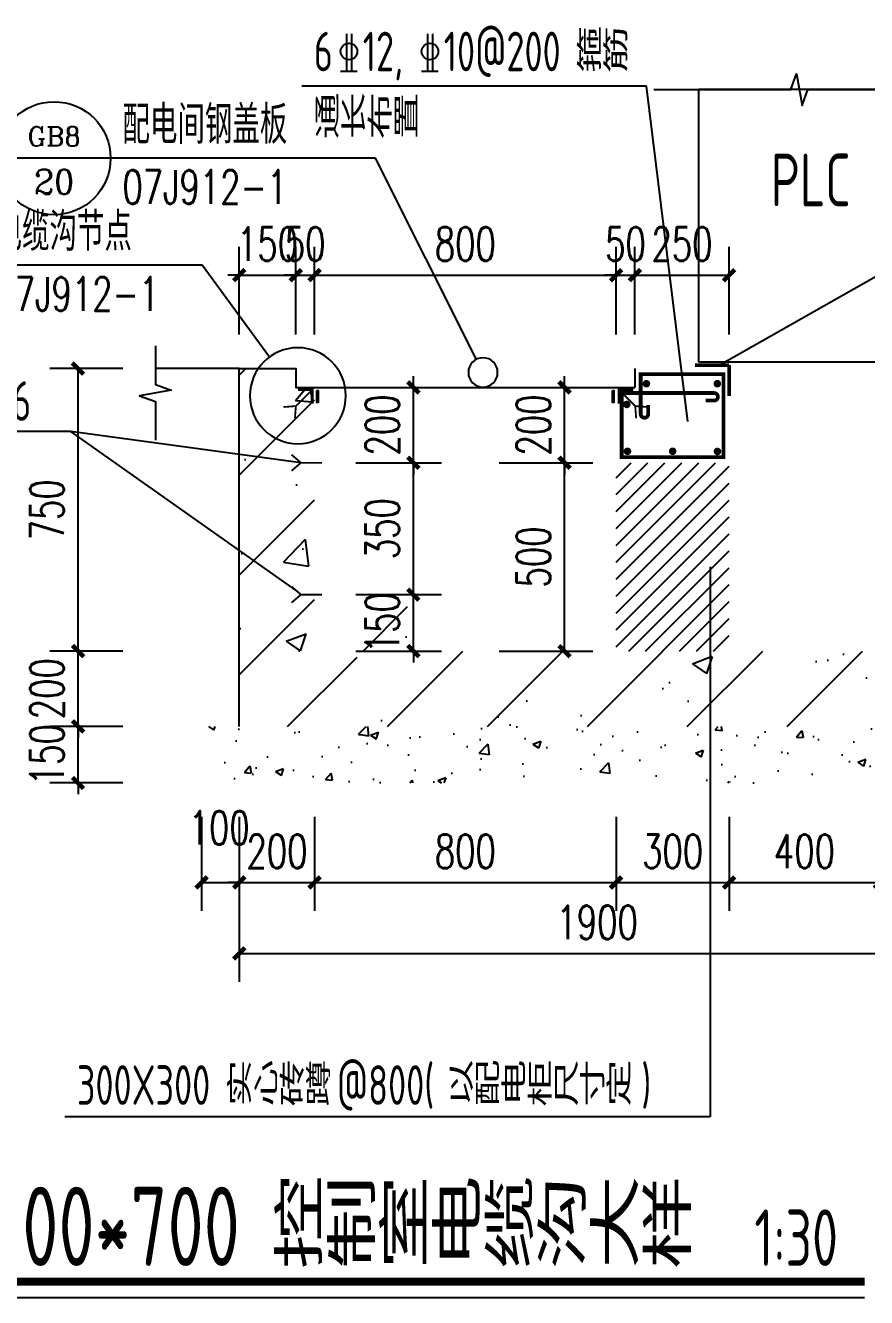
# Model space of a CAD drawing. Header units: millimetres. Extents: x 1742399 to 4898386, y 2481636 to 5226310.
# Drawn here: x 2104292 to 2110988, y 2664247 to 2674377 of the extents above; entities that cross this region are included whole.
import ezdxf
from ezdxf.enums import TextEntityAlignment as Align

# ---------------------------------------------------------------- set-up
doc = ezdxf.new("R2010")
doc.units = ezdxf.units.MM
doc.header["$LTSCALE"] = 1000
for name, color, linetype in [('COLUMN', 4, 'Continuous'), ('DIM_LEAD', 3, 'Continuous'), ('DIM_SYMB', 3, 'Continuous'), ('JD-设备', 1, 'Continuous'), ('JZ-剖面线', 7, 'Continuous'), ('PUB_DIM', 3, 'Continuous'), ('YHG_钢筋', 190, 'Continuous'), ('YHJ_剖面_梁板', 4, 'Continuous'), ('机械', 2, 'Continuous'), ('高压系统表格层', 7, 'Continuous')]:
    doc.layers.add(name, color=color, linetype=linetype)
doc.styles.add('_TCH_DIM', font='SIMPLEX', dxfattribs={"bigfont": 'GBCBIG'})
doc.styles.add('_TCH_DIM_T3', font='SIMPLEX', dxfattribs={"width": 0.7058823529411765, "bigfont": 'GBCBIG'})
doc.styles.add('_TCH_LABEL', font='COMPLEX', dxfattribs={"bigfont": 'GBCBIG'})
doc.styles.add('TSSD_Rein', font='TSSDENG', dxfattribs={"width": 0.7, "bigfont": '@1HZTXT'})
doc.dimstyles.new('_TCH_ARCH&&30', dxfattribs={"dimtxt": 89.25, "dimasz": 30, "dimexe": 75, "dimexo": 90, "dimgap": 37.87500000000001, "dimtad": 1, "dimdec": 0, "dimzin": 0, "dimdsep": 46, "dimtxsty": '_TCH_DIM_T3', "dimblk": 'ARCHTICK', "dimcen": 0.09, "dimclrt": 7, "dimazin": 2, "dimtfac": 1, "dimtdec": 0, "dimtix": 1, "dimtmove": 2, "dimatfit": 3, "dimfxl": 75, "dimtolj": 1, "dimtzin": 0, "dimarcsym": 0})

# ---------------------------------------------------------------- blocks, each defined once
blk = doc.blocks.new('_ArchTick')
at = {"color": 0, "linetype": 'ByBlock', "const_width": 0.4}
blk.add_lwpolyline([(-0.5, -0.5), (0.5, 0.5)], dxfattribs=at)
blk = doc.blocks.new('*D843')
at = {"layer": 'Defpoints', "color": 0, "transparency": 16777216}
for p in [(2257142.356446813, 2566310.623978325), (2257242.356446813, 2566310.623978325), (2257242.356446813, 2566046.489355797)]:
    blk.add_point(p, dxfattribs=at)
at = {"layer": 'PUB_DIM', "color": 0, "lineweight": -2, "transparency": 16777216}
for p, q in [((2257142.356446813, 2566220.623978325), (2257142.356446813, 2565971.489355797)), ((2257242.356446813, 2566220.623978325), (2257242.356446813, 2565971.489355797)), ((2257142.356446813, 2566046.489355797), (2257242.356446813, 2566046.489355797))]:
    blk.add_line(p, q, dxfattribs=at)
at = {"layer": 'PUB_DIM', "color": 0, "lineweight": -2, "transparency": 16777216, "xscale": 30, "yscale": 30, "zscale": 30, "rotation": 180}
blk.add_blockref('_ArchTick', (2257142.356446813, 2566046.489355797), dxfattribs=at)
at = {"layer": 'PUB_DIM', "color": 0, "lineweight": -2, "transparency": 16777216, "xscale": 30, "yscale": 30, "zscale": 30}
blk.add_blockref('_ArchTick', (2257242.356446813, 2566046.489355797), dxfattribs=at)
at = {"layer": 'PUB_DIM', "color": 7, "transparency": 16777216, "insert": (2257189.110956417, 2566191.499176417), "char_height": 89.25, "attachment_point": 5, "style": '_TCH_DIM_T3'}
blk.add_mtext('\\A1;100', dxfattribs=at)
blk = doc.blocks.new('*D844')
at = {"layer": 'Defpoints', "color": 0, "transparency": 16777216}
for p in [(2257242.356446813, 2566310.623978325), (2257442.356446813, 2566310.623978325), (2257442.356446813, 2566046.489355797)]:
    blk.add_point(p, dxfattribs=at)
at = {"layer": 'PUB_DIM', "color": 0, "lineweight": -2, "transparency": 16777216}
for p, q in [((2257242.356446813, 2566220.623978325), (2257242.356446813, 2565971.489355797)), ((2257442.356446813, 2566220.623978325), (2257442.356446813, 2565971.489355797)), ((2257242.356446813, 2566046.489355797), (2257212.356446813, 2566046.489355797)), ((2257242.356446813, 2566046.489355797), (2257442.356446813, 2566046.489355797)), ((2257442.356446813, 2566046.489355797), (2257472.356446813, 2566046.489355797))]:
    blk.add_line(p, q, dxfattribs=at)
at = {"layer": 'PUB_DIM', "color": 0, "lineweight": -2, "transparency": 16777216, "xscale": 30, "yscale": 30, "zscale": 30}
blk.add_blockref('_ArchTick', (2257242.356446813, 2566046.489355797), dxfattribs=at)
at = {"layer": 'PUB_DIM', "color": 0, "lineweight": -2, "transparency": 16777216, "xscale": 30, "yscale": 30, "zscale": 30, "rotation": 180}
blk.add_blockref('_ArchTick', (2257442.356446813, 2566046.489355797), dxfattribs=at)
at = {"layer": 'PUB_DIM', "color": 7, "transparency": 16777216, "insert": (2257342.356446813, 2566128.989355797), "char_height": 89.25, "attachment_point": 5, "style": '_TCH_DIM_T3'}
blk.add_mtext('\\A1;200', dxfattribs=at)
blk = doc.blocks.new('*D845')
at = {"layer": 'Defpoints', "color": 0, "transparency": 16777216}
for p in [(2257442.356446813, 2566310.623978325), (2258242.356446813, 2566310.623978325), (2258242.356446813, 2566046.489355797)]:
    blk.add_point(p, dxfattribs=at)
at = {"layer": 'PUB_DIM', "color": 0, "lineweight": -2, "transparency": 16777216}
for p, q in [((2257442.356446813, 2566220.623978325), (2257442.356446813, 2565971.489355797)), ((2258242.356446813, 2566220.623978325), (2258242.356446813, 2565971.489355797)), ((2257442.356446813, 2566046.489355797), (2258242.356446813, 2566046.489355797))]:
    blk.add_line(p, q, dxfattribs=at)
at = {"layer": 'PUB_DIM', "color": 0, "lineweight": -2, "transparency": 16777216, "xscale": 30, "yscale": 30, "zscale": 30, "rotation": 180}
blk.add_blockref('_ArchTick', (2257442.356446813, 2566046.489355797), dxfattribs=at)
at = {"layer": 'PUB_DIM', "color": 0, "lineweight": -2, "transparency": 16777216, "xscale": 30, "yscale": 30, "zscale": 30}
blk.add_blockref('_ArchTick', (2258242.356446813, 2566046.489355797), dxfattribs=at)
at = {"layer": 'PUB_DIM', "color": 7, "transparency": 16777216, "insert": (2257842.356446813, 2566128.989355797), "char_height": 89.25, "attachment_point": 5, "style": '_TCH_DIM_T3'}
blk.add_mtext('\\A1;800', dxfattribs=at)
blk = doc.blocks.new('*D846')
at = {"layer": 'Defpoints', "color": 0, "transparency": 16777216}
for p in [(2258242.356446813, 2566310.623978325), (2258542.356446813, 2566310.623978325), (2258542.356446813, 2566046.489355797)]:
    blk.add_point(p, dxfattribs=at)
at = {"layer": 'PUB_DIM', "color": 0, "lineweight": -2, "transparency": 16777216}
for p, q in [((2258242.356446813, 2566220.623978325), (2258242.356446813, 2565971.489355797)), ((2258542.356446813, 2566220.623978325), (2258542.356446813, 2565971.489355797)), ((2258242.356446813, 2566046.489355797), (2258542.356446813, 2566046.489355797))]:
    blk.add_line(p, q, dxfattribs=at)
at = {"layer": 'PUB_DIM', "color": 0, "lineweight": -2, "transparency": 16777216, "xscale": 30, "yscale": 30, "zscale": 30, "rotation": 180}
blk.add_blockref('_ArchTick', (2258242.356446813, 2566046.489355797), dxfattribs=at)
at = {"layer": 'PUB_DIM', "color": 0, "lineweight": -2, "transparency": 16777216, "xscale": 30, "yscale": 30, "zscale": 30}
blk.add_blockref('_ArchTick', (2258542.356446813, 2566046.489355797), dxfattribs=at)
at = {"layer": 'PUB_DIM', "color": 7, "transparency": 16777216, "insert": (2258392.356446813, 2566128.989355797), "char_height": 89.25, "attachment_point": 5, "style": '_TCH_DIM_T3'}
blk.add_mtext('\\A1;300', dxfattribs=at)
blk = doc.blocks.new('*D847')
at = {"layer": 'Defpoints', "color": 0, "transparency": 16777216}
for p in [(2258542.356446813, 2566310.623978325), (2258942.356446813, 2566310.623978325), (2258942.356446813, 2566046.489355797)]:
    blk.add_point(p, dxfattribs=at)
at = {"layer": 'PUB_DIM', "color": 0, "lineweight": -2, "transparency": 16777216}
for p, q in [((2258542.356446813, 2566220.623978325), (2258542.356446813, 2565971.489355797)), ((2258942.356446813, 2566220.623978325), (2258942.356446813, 2565971.489355797)), ((2258542.356446813, 2566046.489355797), (2258942.356446813, 2566046.489355797))]:
    blk.add_line(p, q, dxfattribs=at)
at = {"layer": 'PUB_DIM', "color": 0, "lineweight": -2, "transparency": 16777216, "xscale": 30, "yscale": 30, "zscale": 30, "rotation": 180}
blk.add_blockref('_ArchTick', (2258542.356446813, 2566046.489355797), dxfattribs=at)
at = {"layer": 'PUB_DIM', "color": 0, "lineweight": -2, "transparency": 16777216, "xscale": 30, "yscale": 30, "zscale": 30}
blk.add_blockref('_ArchTick', (2258942.356446813, 2566046.489355797), dxfattribs=at)
at = {"layer": 'PUB_DIM', "color": 7, "transparency": 16777216, "insert": (2258742.356446813, 2566128.989355797), "char_height": 89.25, "attachment_point": 5, "style": '_TCH_DIM_T3'}
blk.add_mtext('\\A1;400', dxfattribs=at)
blk = doc.blocks.new('*D850')
at = {"layer": 'Defpoints', "color": 0, "transparency": 16777216}
for p in [(2257842.356446814, 2567360.623978331), (2258105.679510378, 2567360.623978331), (2257842.356446814, 2567160.623978326)]:
    blk.add_point(p, dxfattribs=at)
at = {"layer": 'PUB_DIM', "color": 0, "lineweight": -2, "transparency": 16777216}
for p, q in [((2258105.679510378, 2567360.623978331), (2258105.679510378, 2567390.623978331)), ((2257932.356446814, 2567360.623978331), (2258180.679510378, 2567360.623978331)), ((2258105.679510378, 2567160.623978326), (2258105.679510378, 2567360.623978331)), ((2257932.356446814, 2567160.623978326), (2258180.679510378, 2567160.623978326)), ((2258105.679510378, 2567160.623978326), (2258105.679510378, 2567130.623978326))]:
    blk.add_line(p, q, dxfattribs=at)
at = {"layer": 'PUB_DIM', "color": 0, "lineweight": -2, "transparency": 16777216, "xscale": 30, "yscale": 30, "zscale": 30}
for p, rotation in [((2258105.679510378, 2567360.623978331), 270), ((2258105.679510378, 2567160.623978326), 90)]:
    blk.add_blockref('_ArchTick', p, dxfattribs=dict(at, rotation=rotation))
at = {"layer": 'PUB_DIM', "color": 7, "transparency": 16777216, "insert": (2258023.179510378, 2567260.623978327), "char_height": 89.25, "attachment_point": 5, "rotation": 90, "style": '_TCH_DIM_T3'}
blk.add_mtext('\\A1;200', dxfattribs=at)
blk = doc.blocks.new('*D851')
at = {"layer": 'Defpoints', "color": 0, "transparency": 16777216}
for p in [(2257842.356446814, 2567160.623978326), (2258105.679510378, 2567160.623978326), (2257842.356446814, 2566660.623978325)]:
    blk.add_point(p, dxfattribs=at)
at = {"layer": 'PUB_DIM', "color": 0, "lineweight": -2, "transparency": 16777216}
for p, q in [((2257932.356446814, 2567160.623978326), (2258180.679510378, 2567160.623978326)), ((2258105.679510378, 2566660.623978325), (2258105.679510378, 2567160.623978326)), ((2257932.356446814, 2566660.623978325), (2258180.679510378, 2566660.623978325))]:
    blk.add_line(p, q, dxfattribs=at)
at = {"layer": 'PUB_DIM', "color": 0, "lineweight": -2, "transparency": 16777216, "xscale": 30, "yscale": 30, "zscale": 30}
for p, rotation in [((2258105.679510378, 2567160.623978326), 90), ((2258105.679510378, 2566660.623978325), 270)]:
    blk.add_blockref('_ArchTick', p, dxfattribs=dict(at, rotation=rotation))
at = {"layer": 'PUB_DIM', "color": 7, "transparency": 16777216, "insert": (2258023.179510378, 2566910.623978324), "char_height": 89.25, "attachment_point": 5, "rotation": 90, "style": '_TCH_DIM_T3'}
blk.add_mtext('\\A1;500', dxfattribs=at)
blk = doc.blocks.new('*D852')
at = {"layer": 'Defpoints', "color": 0, "transparency": 16777216}
for p in [(2257461.977839096, 2567360.623978331), (2257704.464634102, 2567360.623978331), (2257461.977839096, 2567160.623978331)]:
    blk.add_point(p, dxfattribs=at)
at = {"layer": 'PUB_DIM', "color": 0, "lineweight": -2, "transparency": 16777216}
for p, q in [((2257704.464634102, 2567360.623978331), (2257704.464634102, 2567390.623978331)), ((2257551.977839096, 2567360.623978331), (2257779.464634102, 2567360.623978331)), ((2257704.464634102, 2567160.623978331), (2257704.464634102, 2567360.623978331)), ((2257551.977839096, 2567160.623978331), (2257779.464634102, 2567160.623978331)), ((2257704.464634102, 2567160.623978331), (2257704.464634102, 2567130.623978331))]:
    blk.add_line(p, q, dxfattribs=at)
at = {"layer": 'PUB_DIM', "color": 0, "lineweight": -2, "transparency": 16777216, "xscale": 30, "yscale": 30, "zscale": 30}
for p, rotation in [((2257704.464634102, 2567360.623978331), 270), ((2257704.464634102, 2567160.623978331), 90)]:
    blk.add_blockref('_ArchTick', p, dxfattribs=dict(at, rotation=rotation))
at = {"layer": 'PUB_DIM', "color": 7, "transparency": 16777216, "insert": (2257621.964634102, 2567260.62397833), "char_height": 89.25, "attachment_point": 5, "rotation": 90, "style": '_TCH_DIM_T3'}
blk.add_mtext('\\A1;200', dxfattribs=at)
blk = doc.blocks.new('*D853')
at = {"layer": 'Defpoints', "color": 0, "transparency": 16777216}
for p in [(2257461.977839096, 2567160.623978331), (2257704.464634102, 2567160.623978331), (2257461.977839096, 2566810.623978331)]:
    blk.add_point(p, dxfattribs=at)
at = {"layer": 'PUB_DIM', "color": 0, "lineweight": -2, "transparency": 16777216}
for p, q in [((2257551.977839096, 2567160.623978331), (2257779.464634102, 2567160.623978331)), ((2257704.464634102, 2566810.623978331), (2257704.464634102, 2567160.623978331)), ((2257551.977839096, 2566810.623978331), (2257779.464634102, 2566810.623978331))]:
    blk.add_line(p, q, dxfattribs=at)
at = {"layer": 'PUB_DIM', "color": 0, "lineweight": -2, "transparency": 16777216, "xscale": 30, "yscale": 30, "zscale": 30}
for p, rotation in [((2257704.464634102, 2567160.623978331), 90), ((2257704.464634102, 2566810.623978331), 270)]:
    blk.add_blockref('_ArchTick', p, dxfattribs=dict(at, rotation=rotation))
at = {"layer": 'PUB_DIM', "color": 7, "transparency": 16777216, "insert": (2257621.964634102, 2566985.62397833), "char_height": 89.25, "attachment_point": 5, "rotation": 90, "style": '_TCH_DIM_T3'}
blk.add_mtext('\\A1;350', dxfattribs=at)
blk = doc.blocks.new('*D854')
at = {"layer": 'Defpoints', "color": 0, "transparency": 16777216}
for p in [(2257461.977839096, 2566810.623978331), (2257704.464634102, 2566810.623978331), (2257461.977839096, 2566660.623978325)]:
    blk.add_point(p, dxfattribs=at)
at = {"layer": 'PUB_DIM', "color": 0, "lineweight": -2, "transparency": 16777216}
for p, q in [((2257704.464634102, 2566810.623978331), (2257704.464634102, 2566840.623978331)), ((2257551.977839096, 2566810.623978331), (2257779.464634102, 2566810.623978331)), ((2257704.464634102, 2566660.623978325), (2257704.464634102, 2566810.623978331)), ((2257551.977839096, 2566660.623978325), (2257779.464634102, 2566660.623978325)), ((2257704.464634102, 2566660.623978325), (2257704.464634102, 2566630.623978325))]:
    blk.add_line(p, q, dxfattribs=at)
at = {"layer": 'PUB_DIM', "color": 0, "lineweight": -2, "transparency": 16777216, "xscale": 30, "yscale": 30, "zscale": 30}
for p, rotation in [((2257704.464634102, 2566810.623978331), 270), ((2257704.464634102, 2566660.623978325), 90)]:
    blk.add_blockref('_ArchTick', p, dxfattribs=dict(at, rotation=rotation))
at = {"layer": 'PUB_DIM', "color": 7, "transparency": 16777216, "insert": (2257621.964634102, 2566735.623978327), "char_height": 89.25, "attachment_point": 5, "rotation": 90, "style": '_TCH_DIM_T3'}
blk.add_mtext('\\A1;150', dxfattribs=at)
blk = doc.blocks.new('*D858')
at = {"layer": 'Defpoints', "color": 0, "transparency": 16777216}
for p in [(2258542.356446813, 2567658.489248896), (2258292.356446813, 2567410.62397833), (2258542.356446813, 2567410.62397833)]:
    blk.add_point(p, dxfattribs=at)
at = {"layer": 'PUB_DIM', "color": 0, "lineweight": -2, "transparency": 16777216}
for p, q in [((2258292.356446813, 2567500.62397833), (2258292.356446813, 2567733.489248896)), ((2258542.356446813, 2567500.62397833), (2258542.356446813, 2567733.489248896)), ((2258292.356446813, 2567658.489248896), (2258542.356446813, 2567658.489248896))]:
    blk.add_line(p, q, dxfattribs=at)
at = {"layer": 'PUB_DIM', "color": 0, "lineweight": -2, "transparency": 16777216, "xscale": 30, "yscale": 30, "zscale": 30, "rotation": 180}
blk.add_blockref('_ArchTick', (2258292.356446813, 2567658.489248896), dxfattribs=at)
at = {"layer": 'PUB_DIM', "color": 0, "lineweight": -2, "transparency": 16777216, "xscale": 30, "yscale": 30, "zscale": 30}
blk.add_blockref('_ArchTick', (2258542.356446813, 2567658.489248896), dxfattribs=at)
at = {"layer": 'PUB_DIM', "color": 7, "transparency": 16777216, "insert": (2258417.356446813, 2567740.989248896), "char_height": 89.25, "attachment_point": 5, "style": '_TCH_DIM_T3'}
blk.add_mtext('\\A1;250', dxfattribs=at)
blk = doc.blocks.new('*D859')
at = {"layer": 'Defpoints', "color": 0, "transparency": 16777216}
for p in [(2258292.356446813, 2567658.489248896), (2258242.356446813, 2567410.62397833), (2258292.356446813, 2567410.62397833)]:
    blk.add_point(p, dxfattribs=at)
at = {"layer": 'PUB_DIM', "color": 0, "lineweight": -2, "transparency": 16777216}
for p, q in [((2258242.356446813, 2567500.62397833), (2258242.356446813, 2567733.489248896)), ((2258292.356446813, 2567500.62397833), (2258292.356446813, 2567733.489248896)), ((2258242.356446813, 2567658.489248896), (2258212.356446813, 2567658.489248896)), ((2258242.356446813, 2567658.489248896), (2258292.356446813, 2567658.489248896)), ((2258292.356446813, 2567658.489248896), (2258322.356446813, 2567658.489248896))]:
    blk.add_line(p, q, dxfattribs=at)
at = {"layer": 'PUB_DIM', "color": 0, "lineweight": -2, "transparency": 16777216, "xscale": 30, "yscale": 30, "zscale": 30}
blk.add_blockref('_ArchTick', (2258242.356446813, 2567658.489248896), dxfattribs=at)
at = {"layer": 'PUB_DIM', "color": 0, "lineweight": -2, "transparency": 16777216, "xscale": 30, "yscale": 30, "zscale": 30, "rotation": 180}
blk.add_blockref('_ArchTick', (2258292.356446813, 2567658.489248896), dxfattribs=at)
at = {"layer": 'PUB_DIM', "color": 7, "transparency": 16777216, "insert": (2258267.356446813, 2567740.989248896), "char_height": 89.25, "attachment_point": 5, "style": '_TCH_DIM_T3'}
blk.add_mtext('\\A1;50', dxfattribs=at)
blk = doc.blocks.new('*D860')
at = {"layer": 'Defpoints', "color": 0, "transparency": 16777216}
for p in [(2258242.356446813, 2567658.489248896), (2257442.356446813, 2567410.62397833), (2258242.356446813, 2567410.62397833)]:
    blk.add_point(p, dxfattribs=at)
at = {"layer": 'PUB_DIM', "color": 0, "lineweight": -2, "transparency": 16777216}
for p, q in [((2257442.356446813, 2567500.62397833), (2257442.356446813, 2567733.489248896)), ((2258242.356446813, 2567500.62397833), (2258242.356446813, 2567733.489248896)), ((2257442.356446813, 2567658.489248896), (2258242.356446813, 2567658.489248896))]:
    blk.add_line(p, q, dxfattribs=at)
at = {"layer": 'PUB_DIM', "color": 0, "lineweight": -2, "transparency": 16777216, "xscale": 30, "yscale": 30, "zscale": 30, "rotation": 180}
blk.add_blockref('_ArchTick', (2257442.356446813, 2567658.489248896), dxfattribs=at)
at = {"layer": 'PUB_DIM', "color": 0, "lineweight": -2, "transparency": 16777216, "xscale": 30, "yscale": 30, "zscale": 30}
blk.add_blockref('_ArchTick', (2258242.356446813, 2567658.489248896), dxfattribs=at)
at = {"layer": 'PUB_DIM', "color": 7, "transparency": 16777216, "insert": (2257842.356446813, 2567740.989248896), "char_height": 89.25, "attachment_point": 5, "style": '_TCH_DIM_T3'}
blk.add_mtext('\\A1;800', dxfattribs=at)
blk = doc.blocks.new('*D861')
at = {"layer": 'Defpoints', "color": 0, "transparency": 16777216}
for p in [(2257442.356446813, 2567658.489248896), (2257392.356446813, 2567410.62397833), (2257442.356446813, 2567410.62397833)]:
    blk.add_point(p, dxfattribs=at)
at = {"layer": 'PUB_DIM', "color": 0, "lineweight": -2, "transparency": 16777216}
for p, q in [((2257392.356446813, 2567500.62397833), (2257392.356446813, 2567733.489248896)), ((2257442.356446813, 2567500.62397833), (2257442.356446813, 2567733.489248896)), ((2257392.356446813, 2567658.489248896), (2257362.356446813, 2567658.489248896)), ((2257392.356446813, 2567658.489248896), (2257442.356446813, 2567658.489248896)), ((2257442.356446813, 2567658.489248896), (2257472.356446813, 2567658.489248896))]:
    blk.add_line(p, q, dxfattribs=at)
at = {"layer": 'PUB_DIM', "color": 0, "lineweight": -2, "transparency": 16777216, "xscale": 30, "yscale": 30, "zscale": 30}
blk.add_blockref('_ArchTick', (2257392.356446813, 2567658.489248896), dxfattribs=at)
at = {"layer": 'PUB_DIM', "color": 0, "lineweight": -2, "transparency": 16777216, "xscale": 30, "yscale": 30, "zscale": 30, "rotation": 180}
blk.add_blockref('_ArchTick', (2257442.356446813, 2567658.489248896), dxfattribs=at)
at = {"layer": 'PUB_DIM', "color": 7, "transparency": 16777216, "insert": (2257417.356446813, 2567740.989248896), "char_height": 89.25, "attachment_point": 5, "style": '_TCH_DIM_T3'}
blk.add_mtext('\\A1;50', dxfattribs=at)
blk = doc.blocks.new('*D862')
at = {"layer": 'Defpoints', "color": 0, "transparency": 16777216}
for p in [(2257392.356446813, 2567658.489248896), (2257242.356446813, 2567410.62397833), (2257392.356446813, 2567410.62397833)]:
    blk.add_point(p, dxfattribs=at)
at = {"layer": 'PUB_DIM', "color": 0, "lineweight": -2, "transparency": 16777216}
for p, q in [((2257242.356446813, 2567500.62397833), (2257242.356446813, 2567733.489248896)), ((2257392.356446813, 2567500.62397833), (2257392.356446813, 2567733.489248896)), ((2257242.356446813, 2567658.489248896), (2257212.356446813, 2567658.489248896)), ((2257242.356446813, 2567658.489248896), (2257392.356446813, 2567658.489248896)), ((2257392.356446813, 2567658.489248896), (2257422.356446813, 2567658.489248896))]:
    blk.add_line(p, q, dxfattribs=at)
at = {"layer": 'PUB_DIM', "color": 0, "lineweight": -2, "transparency": 16777216, "xscale": 30, "yscale": 30, "zscale": 30}
blk.add_blockref('_ArchTick', (2257242.356446813, 2567658.489248896), dxfattribs=at)
at = {"layer": 'PUB_DIM', "color": 0, "lineweight": -2, "transparency": 16777216, "xscale": 30, "yscale": 30, "zscale": 30, "rotation": 180}
blk.add_blockref('_ArchTick', (2257392.356446813, 2567658.489248896), dxfattribs=at)
at = {"layer": 'PUB_DIM', "color": 7, "transparency": 16777216, "insert": (2257317.356446813, 2567740.989248896), "char_height": 89.25, "attachment_point": 5, "style": '_TCH_DIM_T3'}
blk.add_mtext('\\A1;150', dxfattribs=at)
blk = doc.blocks.new('*D863')
at = {"layer": 'Defpoints', "color": 0, "transparency": 16777216}
for p in [(2257242.356446813, 2566250.623978325), (2259142.356446813, 2566250.623978325), (2259142.356446813, 2565858.146049168)]:
    blk.add_point(p, dxfattribs=at)
at = {"layer": 'PUB_DIM', "color": 0, "lineweight": -2, "transparency": 16777216}
for p, q in [((2257242.356446813, 2566160.623978325), (2257242.356446813, 2565783.146049168)), ((2259142.356446813, 2566160.623978325), (2259142.356446813, 2565783.146049168)), ((2257242.356446813, 2565858.146049168), (2259142.356446813, 2565858.146049168))]:
    blk.add_line(p, q, dxfattribs=at)
at = {"layer": 'PUB_DIM', "color": 0, "lineweight": -2, "transparency": 16777216, "xscale": 30, "yscale": 30, "zscale": 30, "rotation": 180}
blk.add_blockref('_ArchTick', (2257242.356446813, 2565858.146049168), dxfattribs=at)
at = {"layer": 'PUB_DIM', "color": 0, "lineweight": -2, "transparency": 16777216, "xscale": 30, "yscale": 30, "zscale": 30}
blk.add_blockref('_ArchTick', (2259142.356446813, 2565858.146049168), dxfattribs=at)
at = {"layer": 'PUB_DIM', "color": 7, "transparency": 16777216, "insert": (2258192.356446813, 2565940.646049168), "char_height": 89.25, "attachment_point": 5, "style": '_TCH_DIM_T3'}
blk.add_mtext('\\A1;1900', dxfattribs=at)
blk = doc.blocks.new('*D864')
at = {"layer": 'Defpoints', "color": 0, "transparency": 16777216}
for p in [(2256814.44389297, 2566460.623978326), (2257023.058054724, 2566460.623978326), (2257023.058054724, 2566310.623978326)]:
    blk.add_point(p, dxfattribs=at)
at = {"layer": 'PUB_DIM', "color": 0, "lineweight": -2, "transparency": 16777216}
for p, q in [((2256814.44389297, 2566460.623978326), (2256814.44389297, 2566490.623978326)), ((2256933.058054724, 2566460.623978326), (2256739.44389297, 2566460.623978326)), ((2256814.44389297, 2566310.623978326), (2256814.44389297, 2566460.623978326)), ((2256933.058054724, 2566310.623978326), (2256739.44389297, 2566310.623978326)), ((2256814.44389297, 2566310.623978326), (2256814.44389297, 2566280.623978326))]:
    blk.add_line(p, q, dxfattribs=at)
at = {"layer": 'PUB_DIM', "color": 0, "lineweight": -2, "transparency": 16777216, "xscale": 30, "yscale": 30, "zscale": 30}
for p, rotation in [((2256814.44389297, 2566460.623978326), 270), ((2256814.44389297, 2566310.623978326), 90)]:
    blk.add_blockref('_ArchTick', p, dxfattribs=dict(at, rotation=rotation))
at = {"layer": 'PUB_DIM', "color": 7, "transparency": 16777216, "insert": (2256731.94389297, 2566385.623978325), "char_height": 89.25, "attachment_point": 5, "rotation": 90, "style": '_TCH_DIM_T3'}
blk.add_mtext('\\A1;150', dxfattribs=at)
blk = doc.blocks.new('*D865')
at = {"layer": 'Defpoints', "color": 0, "transparency": 16777216}
for p in [(2256814.44389297, 2566660.623978326), (2257023.058054724, 2566660.623978326), (2257023.058054724, 2566460.623978326)]:
    blk.add_point(p, dxfattribs=at)
at = {"layer": 'PUB_DIM', "color": 0, "lineweight": -2, "transparency": 16777216}
for p, q in [((2256814.44389297, 2566660.623978326), (2256814.44389297, 2566690.623978326)), ((2256933.058054724, 2566660.623978326), (2256739.44389297, 2566660.623978326)), ((2256814.44389297, 2566460.623978326), (2256814.44389297, 2566660.623978326)), ((2256933.058054724, 2566460.623978326), (2256739.44389297, 2566460.623978326)), ((2256814.44389297, 2566460.623978326), (2256814.44389297, 2566430.623978326))]:
    blk.add_line(p, q, dxfattribs=at)
at = {"layer": 'PUB_DIM', "color": 0, "lineweight": -2, "transparency": 16777216, "xscale": 30, "yscale": 30, "zscale": 30}
for p, rotation in [((2256814.44389297, 2566660.623978326), 270), ((2256814.44389297, 2566460.623978326), 90)]:
    blk.add_blockref('_ArchTick', p, dxfattribs=dict(at, rotation=rotation))
at = {"layer": 'PUB_DIM', "color": 7, "transparency": 16777216, "insert": (2256731.94389297, 2566560.623978325), "char_height": 89.25, "attachment_point": 5, "rotation": 90, "style": '_TCH_DIM_T3'}
blk.add_mtext('\\A1;200', dxfattribs=at)
blk = doc.blocks.new('*D866')
at = {"layer": 'Defpoints', "color": 0, "transparency": 16777216}
for p in [(2256814.44389297, 2567410.623978332), (2257023.058054724, 2567410.623978332), (2257023.058054724, 2566660.623978326)]:
    blk.add_point(p, dxfattribs=at)
at = {"layer": 'PUB_DIM', "color": 0, "lineweight": -2, "transparency": 16777216}
for p, q in [((2256933.058054724, 2567410.623978332), (2256739.44389297, 2567410.623978332)), ((2256814.44389297, 2566660.623978326), (2256814.44389297, 2567410.623978332)), ((2256933.058054724, 2566660.623978326), (2256739.44389297, 2566660.623978326))]:
    blk.add_line(p, q, dxfattribs=at)
at = {"layer": 'PUB_DIM', "color": 0, "lineweight": -2, "transparency": 16777216, "xscale": 30, "yscale": 30, "zscale": 30}
for p, rotation in [((2256814.44389297, 2567410.623978332), 90), ((2256814.44389297, 2566660.623978326), 270)]:
    blk.add_blockref('_ArchTick', p, dxfattribs=dict(at, rotation=rotation))
at = {"layer": 'PUB_DIM', "color": 7, "transparency": 16777216, "insert": (2256731.94389297, 2567035.623978328), "char_height": 89.25, "attachment_point": 5, "rotation": 90, "style": '_TCH_DIM_T3'}
blk.add_mtext('\\A1;750', dxfattribs=at)
blk = doc.blocks.new('arestdfvcccttytyuyuytyfgddfgdgfdfs')
h = blk.add_hatch()
h.set_pattern_fill('混凝土', color=8, scale=30)
h.set_pattern_definition([(49.99999999999999, (0, 0), (215.178054780226, -18.82564049477853), [22.5, -247.5]), (355, (0, 0), (-41.6254000839, 225.6576401100035), [18, -198]), (100.4514, (17.931504, -1.568802), (173.5528145142065, 206.8318626182861), [19.122057, -210.3426336]), (46.18420000000001, (0, 60), (320.1723145876933, -49.65570429870542), [33.75, -371.25]), (96.6356, (26.6810235, 55.86200789999999), (280.398811664611, 292.2353612701325), [28.6830864, -315.5139]), (351.1842, (0, 60), (280.3985835400882, 292.2355802775974), [27, -297]), (21, (30, 45), (179.0721156355385, -120.7856671996016), [22.5, -247.5]), (326.0000000000001, (30, 45), (72.99459957647451, 217.5450135140559), [18, -198]), (71.4514, (44.9226699, 34.9345182), (252.066788574447, 96.75914901298572), [19.122057, -210.3426336]), (37.50000000000001, (0, 0), (3.647956595187201, 99.86815614939344), [0, -195.6, 0, -201, 0, -198.75]), (7.499999999999999, (0, 0), (78.92086123264458, 118.3235135647081), [0, -114.6, 0, -191.1, 0, -75.75]), (327.5, (-66.9, 0), (160.1467308517227, -6.766461520313927), [0, -75, 0, -234, 0, -310.5]), (317.5, (-96.9, 0), (174.9558508027159, 30.03149469969532), [0, -97.5, 0, -155.4, 0, -220.5])])
h.paths.add_polyline_path([(2258491.877985687, 2566460.623978325), (2257242.356446813, 2566460.623978325), (2257142.356446813, 2566460.623978325), (2257142.356446813, 2566310.623978325), (2258491.877985687, 2566310.623978325)])
h.paths.add_polyline_path([(2258964.418524213, 2566460.623978325), (2258491.877985687, 2566460.623978325), (2258491.877985687, 2566310.623978325), (2258964.418524213, 2566310.623978325)])
h.paths.add_polyline_path([(2259242.356446813, 2566460.623978325), (2258964.418524213, 2566460.623978325), (2258964.418524213, 2566310.623978325), (2259442.356446813, 2566310.623978325), (2259242.356446813, 2566310.623978325)])
at = {"layer": 'YHJ_剖面_梁板'}
h = blk.add_hatch(dxfattribs=at)
h.set_pattern_fill('钢筋混凝土', color=8, scale=75)
h.set_pattern_definition([(45, (0, 0), (-132.5825214724777, 132.5825214724777), []), (49.99999999999999, (0, 0), (537.9451369505651, -47.06410123694633), [56.25, -618.75]), (355, (0, 0), (-104.06350020975, 564.1441002750089), [45, -495]), (100.4514, (44.82876, -3.922005), (433.8820362855162, 517.0796565457152), [47.8051425, -525.856584]), (46.18420000000001, (0, 150), (800.4307864692333, -124.1392607467636), [84.375, -928.125]), (96.6356, (66.70255875, 139.65501975), (700.9970291615275, 730.5884031753313), [71.707716, -788.78475]), (351.1842, (0, 150), (700.9964588502204, 730.5889506939934), [67.5, -742.5]), (21, (75, 112.5), (447.6802890888462, -301.9641679990041), [56.25, -618.75]), (326.0000000000001, (75, 112.5), (182.4864989411863, 543.8625337851397), [45, -495]), (71.4514, (112.30667475, 87.3362955), (630.1669714361175, 241.8978725324643), [47.8051425, -525.856584]), (37.50000000000001, (0, 0), (9.119891487968001, 249.6703903734836), [0, -488.9999999999999, 0, -502.5, 0, -496.875]), (7.499999999999999, (0, 0), (197.3021530816115, 295.8087839117702), [0, -286.5, 0, -477.75, 0, -189.375]), (327.5, (-167.25, 0), (400.3668271293068, -16.91615380078482), [0, -187.5, 0, -585, 0, -776.25]), (317.5, (-242.25, 0), (437.3896270067897, 75.07873674923829), [0, -243.75, 0, -388.5, 0, -551.25])])
h.paths.add_polyline_path([(2258491.877985687, 2566660.623978325), (2258242.356446813, 2566660.623978325), (2257442.356446813, 2566660.623978325), (2257442.356446813, 2566810.62397833), (2257406.063315419, 2566810.62397833), (2257393.555990017, 2566821.350772336), (2257242.356446813, 2566928.053886697), (2257242.356446813, 2566460.623978325), (2258491.877985687, 2566460.623978325)])
h.paths.add_polyline_path([(2257442.356446813, 2567160.62397833), (2257406.063315419, 2567160.62397833), (2257242.356446813, 2567182.887373693), (2257242.356446813, 2566928.053886697), (2257393.555990017, 2566821.350772336), (2257406.063315419, 2566810.62397833), (2257442.356446813, 2566810.62397833)])
edge = h.paths.add_edge_path()
edge.add_arc((2257397.82835921, 2567338.502387395), 127.3577998708934, 145.5080030034261, 179.9999999997905, ccw=False)
edge.add_line((2257292.859386133, 2567410.62397833), (2257242.356446813, 2567410.62397833))
edge.add_line((2257242.356446813, 2567410.62397833), (2257242.356446813, 2567182.887373693))
edge.add_line((2257242.356446813, 2567182.887373693), (2257406.063315419, 2567160.62397833))
edge.add_line((2257406.063315419, 2567160.62397833), (2257442.356446813, 2567160.62397833))
edge.add_line((2257442.356446813, 2567160.62397833), (2257442.356446813, 2567219.182403309))
edge.add_arc((2257397.82835921, 2567338.502387396), 127.3577998716875, 180.000000000419, 290.4646763500666, ccw=False)
edge = h.paths.add_edge_path(flags=17)
edge.add_line((2257442.356446813, 2567219.182403309), (2257442.356446813, 2567360.62397833))
edge.add_line((2257442.356446813, 2567360.62397833), (2257392.356446813, 2567360.62397833))
edge.add_line((2257392.356446813, 2567360.62397833), (2257392.356446813, 2567410.62397833))
edge.add_line((2257392.356446813, 2567410.62397833), (2257292.859386133, 2567410.62397833))
edge.add_arc((2257397.82835921, 2567338.502387395), 127.3577998710831, 145.5080030034261, 179.9999999997905)
edge.add_arc((2257397.82835921, 2567338.502387396), 127.3577998708934, 180.0000000002095, 290.4646763502132)
h.paths.add_polyline_path([(2259142.356446813, 2567410.62397833), (2258942.356446813, 2567410.62397833), (2258942.356446813, 2566660.623978325), (2258542.356446813, 2566660.623978325), (2258491.877985687, 2566660.623978325), (2258491.877985687, 2566460.623978325), (2259142.356446813, 2566460.623978325)])
h.paths.add_polyline_path([(2257688.902134102, 2566638.311478327), (2257688.902134102, 2566832.936478327), (2257555.027134102, 2566832.936478327), (2257555.027134102, 2566638.311478327)], flags=16)
at = {"layer": '机械'}
h = blk.add_hatch(color=8, dxfattribs=at)
h.dxf.hatch_style = 1
h.paths.add_polyline_path([(2257448.287989716, 2567320.623978325), (2257451.487989715, 2567320.623978325), (2257451.487989715, 2567352.623978325), (2257448.287989716, 2567352.623978325)])
h = blk.add_hatch(color=8, dxfattribs=at)
h.dxf.hatch_style = 1
h.paths.add_polyline_path([(2258233.22490391, 2567320.623978325), (2258236.424903911, 2567320.623978325), (2258236.424903911, 2567352.623978325), (2258233.22490391, 2567352.623978325)])
h = blk.add_hatch(dxfattribs=at)
h.set_pattern_fill('ANSI31', color=8, scale=20)
h.set_pattern_definition([(45, (1643685.969402096, 2445734.703397623), (-22.45064030267288, 22.45064030267288), [])])
edge = h.paths.add_edge_path()
edge.add_line((2258542.356446813, 2567200.623978288), (2258542.356446813, 2566660.623978328))
edge.add_line((2258542.356446813, 2566660.623978328), (2258242.356446813, 2566660.623978321))
edge.add_line((2258242.356446813, 2566660.623978321), (2258242.356446813, 2567160.623978316))
edge.add_line((2258242.356446813, 2567160.623978316), (2258542.356446813, 2567160.623978293))
at = {"const_width": 8}
for points in [[(2257397.82835921, 2567354.930029194), (2257435.448603927, 2567354.930029194), (2257435.448603927, 2567317.575724519)], [(2258288.061942583, 2567354.930029194), (2258250.441697866, 2567354.930029194), (2258250.441697866, 2567317.575724519)]]:
    blk.add_lwpolyline(points, dxfattribs=at)
at = {"layer": 'COLUMN'}
for p, q in [((2257392.356446813, 2567410.62397833), (2257392.356446813, 2567360.62397833)), ((2258292.356446813, 2567410.62397833), (2258292.356446813, 2567360.62397833)), ((2257392.356446813, 2567360.62397833), (2258292.356446813, 2567360.62397833))]:
    blk.add_line(p, q, dxfattribs=at)
at = {"layer": 'COLUMN', "const_width": 1e-10}
for points in [[(2258542.356446813, 2566660.623978325), (2258942.356446813, 2566660.623978325), (2258942.356446813, 2567410.62397833), (2259142.356446813, 2567410.62397833), (2259142.356446813, 2566460.623978325), (2257242.356446813, 2566460.623978325), (2257242.356446813, 2567360.62397833), (2257242.356446813, 2567360.62397833)], [(2258242.356446813, 2567410.62397833), (2258542.356446813, 2567410.62397833), (2258542.356446813, 2567160.623978273)], [(2257392.356446813, 2567360.62397833), (2257442.356446813, 2567360.62397833), (2257442.356446813, 2566660.623978325), (2258242.356446813, 2566660.623978325)], [(2258242.356446813, 2567160.623978305), (2258242.356446813, 2567160.623978325), (2258242.356446813, 2567360.62397833), (2258242.356446813, 2567360.62397833)], [(2257242.356446813, 2567280.62397833), (2257019.88091613, 2567280.62397833)], [(2258542.356446813, 2567160.623978305), (2258242.356446813, 2567160.623978305)], [(2258242.356446813, 2567160.623978305), (2258242.356446813, 2566660.623978325)], [(2258542.356446813, 2567160.623978273), (2258542.356446813, 2566660.623978325)], [(2258242.356446813, 2566660.623978325), (2258542.356446813, 2566660.623978325)]]:
    blk.add_lwpolyline(points, dxfattribs=at)
for points in [[(2258291.179038646, 2567410.62397833), (2258292.356446813, 2567410.62397833), (2257393.53385498, 2567410.62397833), (2257392.356446813, 2567410.62397833)], [(2257242.356446813, 2566460.623978325), (2257142.356446813, 2566460.623978325), (2257142.356446813, 2566310.623978325), (2259142.356446813, 2566310.623978325), (2259242.356446813, 2566310.623978325), (2259242.356446813, 2566460.623978325)]]:
    blk.add_lwpolyline(points, close=True, dxfattribs=at)
at = {"layer": 'DIM_SYMB'}
for points in [[(2258342.356447664, 2568151.136935561), (2258705.937681054, 2568151.230727684), (2258721.213595752, 2568193.234669771), (2258736.046730903, 2568109.238493442), (2258750.937679557, 2568151.242336219), (2259114.518912946, 2568151.336128341)], [(2257019.88091613, 2567470.62397833), (2257019.88091613, 2567368.12397833), (2257061.88091613, 2567352.837228491), (2256977.88091613, 2567338.025762111), (2257019.88091613, 2567323.12397833), (2257019.88091613, 2567220.62397833)]]:
    blk.add_lwpolyline(points, dxfattribs=at)
at = {"layer": 'JD-设备', "linetype": 'Continuous', "ltscale": 0.6666666666666666}
for p, q in [((2258994.518913797, 2568151.321833598), (2258462.356446813, 2568151.151230305)), ((2258462.356446813, 2567427.460076751), (2258462.356446813, 2568151.151230305)), ((2258994.518913797, 2567427.460076751), (2258462.356446813, 2567427.460076751))]:
    blk.add_line(p, q, dxfattribs=at)
at = {"layer": 'JZ-剖面线', "color": 7, "linetype": 'Continuous', "ltscale": 0.6666666666666666, "const_width": 9.599999999921419}
for points in [[(2258452.135712318, 2567419.873995137), (2258542.356446813, 2567419.873995137)], [(2258542.356446813, 2567419.873995137), (2258542.356446813, 2567337.953162056)]]:
    blk.add_lwpolyline(points, dxfattribs=at)
at = {"layer": 'JZ-剖面线', "color": 3, "ltscale": 0.6666666666666666, "const_width": 4.79999999996071}
for points in [[(2257392.63892057, 2567311.040271245), (2257432.176459428, 2567350.577810103)], [(2258293.251381223, 2567311.040271245), (2258253.713842365, 2567350.577810103)], [(2257392.63892057, 2567311.040271245), (2257359.780913792, 2567308.522219599)], [(2257392.63892057, 2567311.040271245), (2257390.120868919, 2567278.18226447)], [(2258293.251381223, 2567311.040271245), (2258326.109388001, 2567308.522219599)], [(2258293.251381223, 2567311.040271245), (2258295.769432873, 2567278.18226447)], [(2257406.063315419, 2567160.62397833), (2257381.048664616, 2567182.077566339)], [(2257406.063315419, 2567160.62397833), (2257381.048664616, 2567139.170390321)], [(2257406.063315419, 2567160.62397833), (2257461.977839096, 2567160.62397833)], [(2257406.063315419, 2566810.62397833), (2257381.048664616, 2566832.077566339)], [(2257406.063315419, 2566810.62397833), (2257381.048664616, 2566789.170390321)], [(2257406.063315419, 2566810.62397833), (2257461.977839096, 2566810.62397833)]]:
    blk.add_lwpolyline(points, dxfattribs=at)
at = {"layer": 'PUB_DIM', "color": 7}
for p, q in [((2257526.843363775, 2568299.538502023), (2257526.843363775, 2568199.788502023)), ((2257540.073363776, 2568299.538502023), (2257540.073363776, 2568199.788502023)), ((2257741.689517621, 2568299.538502023), (2257741.689517621, 2568199.788502023)), ((2257754.919517622, 2568299.538502023), (2257754.919517622, 2568199.788502023)), ((2257511.408363776, 2568199.788502023), (2257555.508363775, 2568199.788502023)), ((2257726.254517622, 2568199.788502023), (2257770.354517621, 2568199.788502023))]:
    blk.add_line(p, q, dxfattribs=at)
at = {"layer": 'PUB_DIM'}
for p, q in [((2258323.536757072, 2568160.211578946), (2257408.669902237, 2568160.211578946)), ((2258432.600222212, 2567270.361754228), (2258323.536757072, 2568160.211578946)), ((2256900.912425248, 2567968.898929761), (2256600.912425248, 2567968.898929761)), ((2257603.691915961, 2567968.898929761), (2256900.912425248, 2567968.898929761)), ((2257871.785739503, 2567435.018158506), (2257603.691915961, 2567968.898929761)), ((2258516.387190824, 2567419.873995137), (2259454.953009361, 2567953.297512953)), ((2257144.146230873, 2567684.887801966), (2256561.36674016, 2567684.887801966)), ((2257322.577996031, 2567441.251557851), (2257144.146230873, 2567684.887801966)), ((2256795.056561274, 2567243.718139573), (2255972.39112959, 2567243.718139573)), ((2257393.555990018, 2566821.350772335), (2256795.056561274, 2567243.718139573)), ((2257406.063315419, 2567160.62397833), (2256795.056561274, 2567243.718139573)), ((2258491.877985687, 2566884.215746599), (2258491.877985687, 2565424.729064628)), ((2258491.877985687, 2565424.729064628), (2256779.876635628, 2565424.729064628))]:
    blk.add_line(p, q, dxfattribs=at)
for points in [[(2257525.186159081, 2567338.502387395, 1), (2257270.470559339, 2567338.502387395, 1)], [(2257928.093357572, 2567400.285290002, 1), (2257850.361069167, 2567400.285290002, 1)]]:
    blk.add_lwpolyline(points, format="xyb", close=True, dxfattribs=at)
at = {"layer": 'PUB_DIM', "const_width": 21}
blk.add_lwpolyline([(2256560.483834645, 2564986.655707802), (2258901.914785584, 2564986.655707802)], dxfattribs=at)
at = {"layer": 'PUB_DIM'}
blk.add_lwpolyline([(2256560.483834645, 2564944.655707802), (2258901.914785584, 2564944.655707802)], dxfattribs=at)
at = {"layer": 'PUB_DIM', "color": 7}
for centre in [(2257533.458363776, 2568252.288502023), (2257748.304517622, 2568252.288502023)]:
    blk.add_circle(centre, 22.04999999981374, dxfattribs=at)
at = {"layer": 'PUB_DIM'}
blk.add_circle((2256750.912425248, 2567968.898929761), 150, dxfattribs=at)
at = {"layer": 'YHG_钢筋', "const_width": 10}
blk.add_lwpolyline([(2258480.163146564, 2567325.62397833), (2258502.601319352, 2567325.62397833, 1), (2258502.601319352, 2567345.62397833), (2258257.356446813, 2567345.62397833), (2258257.356446813, 2567175.623978325), (2258527.356446813, 2567175.623978325), (2258527.356446813, 2567395.62397833), (2258307.680558225, 2567395.62397833), (2258307.680558225, 2567290.097466905, 1), (2258327.680558225, 2567290.097466905), (2258327.680558225, 2567314.097466905)], format="xyb", dxfattribs=at)
for points in [[(2258317.929877064, 2567370.357636705, 1), (2258327.929877064, 2567370.357636705, 1)], [(2258506.167625776, 2567370.357636705, 1), (2258516.167625776, 2567370.357636705, 1)], [(2258265.817084689, 2567315.355153984, 1), (2258275.817084689, 2567315.355153984, 1)], [(2258267.60574158, 2567191.083310795, 1), (2258277.60574158, 2567191.083310795, 1)], [(2258387.568404598, 2567191.083310795, 1), (2258397.568404598, 2567191.083310795, 1)], [(2258506.459086481, 2567190.554083083, 1), (2258516.459086481, 2567190.554083083, 1)]]:
    blk.add_lwpolyline(points, format="xyb", close=True, dxfattribs=at)
at = {"layer": 'YHJ_剖面_梁板'}
for points in [[(2257242.356446813, 2567410.62397833), (2257019.88091613, 2567410.62397833)], [(2257242.356446813, 2566460.623978325), (2257242.356446813, 2567410.62397833), (2257392.356446813, 2567410.62397833), (2257392.356446813, 2567360.62397833), (2257442.356446813, 2567360.62397833)]]:
    blk.add_lwpolyline(points, dxfattribs=at)
at = {"layer": '高压系统表格层'}
for points in [[(2257448.287989716, 2567352.623978325), (2257451.487989715, 2567352.623978325), (2257451.487989715, 2567320.623978325), (2257448.287989716, 2567320.623978325)], [(2258233.235376059, 2567352.623978325), (2258236.435376059, 2567352.623978325), (2258236.435376059, 2567320.623978325), (2258233.235376059, 2567320.623978325)]]:
    blk.add_lwpolyline(points, close=True, dxfattribs=at)
at = {"layer": 'DIM_LEAD', "color": 7, "style": 'TSSD_Rein', "width": 0.7}
blk.add_text('PLC', height=140, dxfattribs=at).set_placement((2258653.168527546, 2567841.353441358))
at = {"layer": 'PUB_DIM', "color": 7}
for s, height, style, width, p in [('6', 105, 'TSSD_Rein', 0.7, (2257440.169902237, 2568199.788502023)), ('12,', 105, 'TSSD_Rein', 0.7, (2257570.208363776, 2568199.788502023)), ('10@200', 105, 'TSSD_Rein', 0.7, (2257785.054517622, 2568199.788502023)), ('箍筋', 105, 'TSSD_Rein', 0.7, (2258135.59297916, 2568199.788502023)), ('通长布置', 105, 'TSSD_Rein', 0.7, (2257440.169902237, 2568023.711578946)), ('07J912-1', 89.25, '_TCH_DIM', 0.7058823529411765, (2256932.412425248, 2567848.148929761)), ('07J912-1', 89.25, '_TCH_DIM', 0.7058823529411765, (2256592.86674016, 2567564.137801966)), ('-50x6', 105, 'TSSD_Rein', 0.7, (2256444.89112959, 2567271.91105296)), ('300X300', 105, 'TSSD_Rein', 0.7, (2256811.376635628, 2565456.229064628)), ('实心砖蹲', 105, 'TSSD_Rein', 0.7, (2257207.145866397, 2565456.229064628)), ('@800(', 105, 'TSSD_Rein', 0.7, (2257501.145866397, 2565456.229064628)), ('以配电柜尺寸定', 105, 'TSSD_Rein', 0.7, (2257795.145866397, 2565456.229064628)), (')', 105, 'TSSD_Rein', 0.7, (2258309.645866397, 2565456.229064628)), ('控制室电缆沟大样', 210, 'TSSD_Rein', 0.7, (2257329.406911568, 2565028.655707802)), ('800*700', 210, 'TSSD_Rein', 0.7, (2256560.483834645, 2565028.655707802)), ('1:30', 150, 'TSSD_Rein', 0.7, (2258609.414785584, 2565028.655707802))]:
    blk.add_text(s, height=height, dxfattribs=dict(at, style=style, width=width)).set_placement(p)
at = {"layer": 'PUB_DIM', "color": 7, "style": '_TCH_DIM'}
for s, p in [('配电间钢盖板', (2256932.412425248, 2568007.10105742)), ('电缆沟节点', (2256592.86674016, 2567723.089929625))]:
    blk.add_text(s, height=101.2765957446808, dxfattribs=at).set_placement(p)
at = {"layer": 'PUB_DIM', "color": 7, "style": '_TCH_LABEL'}
for s, height, p, p2 in [('GB8', 50.44288346987798, (2256680.052184184, 2568001.604781183), (2256821.772666313, 2568001.604781183)), ('20', 65.89687380422706, (2256697.567336931, 2567873.283285487), (2256804.257513566, 2567873.283285487))]:
    blk.add_text(s, height=height, dxfattribs=at).set_placement(p, p2, align=Align.FIT)
at = {"layer": 'PUB_DIM'}
for p1, p2, distance, picture, middle in [((2257242.356446813, 2567410.62397833), (2257392.356446813, 2567410.62397833), 247.86527056619525, '*D862', (2257317.356446813, 2567740.989248896)), ((2257392.356446813, 2567410.62397833), (2257442.356446813, 2567410.62397833), 247.86527056619525, '*D861', (2257417.356446813, 2567740.989248896)), ((2257442.356446813, 2567410.62397833), (2258242.356446813, 2567410.62397833), 247.86527056619525, '*D860', (2257842.356446813, 2567740.989248896)), ((2258242.356446813, 2567410.62397833), (2258292.356446813, 2567410.62397833), 247.86527056619525, '*D859', (2258267.356446813, 2567740.989248896)), ((2258292.356446813, 2567410.62397833), (2258542.356446813, 2567410.62397833), 247.86527056619525, '*D858', (2258417.356446813, 2567740.989248896)), ((2257023.058054723, 2566660.623978325), (2257023.058054723, 2567410.623978331), 208.61416175263003, '*D866', (2256731.94389297, 2567035.623978328)), ((2257461.977839096, 2567160.62397833), (2257461.977839096, 2567360.62397833), -242.48679500585422, '*D852', (2257621.964634102, 2567260.62397833)), ((2257842.356446813, 2567160.623978325), (2257842.356446813, 2567360.62397833), -263.32306356495246, '*D850', (2258023.179510378, 2567260.623978327)), ((2257461.977839096, 2566810.62397833), (2257461.977839096, 2567160.62397833), -242.48679500585422, '*D853', (2257621.964634102, 2566985.62397833)), ((2257842.356446813, 2566660.623978324), (2257842.356446813, 2567160.623978325), -263.3230635649525, '*D851', (2258023.179510378, 2566910.623978324)), ((2257461.977839096, 2566660.623978324), (2257461.977839096, 2566810.62397833), -242.48679500585422, '*D854', (2257621.964634102, 2566735.623978327)), ((2257023.058054723, 2566460.623978325), (2257023.058054723, 2566660.623978325), 208.61416175263003, '*D865', (2256731.94389297, 2566560.623978325)), ((2257023.058054723, 2566310.623978325), (2257023.058054723, 2566460.623978325), 208.61416175263003, '*D864', (2256731.94389297, 2566385.623978325)), ((2257242.356446813, 2566310.623978325), (2257442.356446813, 2566310.623978325), -264.13462252821773, '*D844', (2257342.356446813, 2566128.989355797)), ((2257442.356446813, 2566310.623978325), (2258242.356446813, 2566310.623978325), -264.13462252821773, '*D845', (2257842.356446813, 2566128.989355797)), ((2258242.356446813, 2566310.623978325), (2258542.356446813, 2566310.623978325), -264.13462252821773, '*D846', (2258392.356446813, 2566128.989355797)), ((2258542.356446813, 2566310.623978325), (2258942.356446813, 2566310.623978325), -264.13462252821773, '*D847', (2258742.356446813, 2566128.989355797)), ((2257242.356446813, 2566250.623978325), (2259142.356446813, 2566250.623978325), -392.4779291572049, '*D863', (2258192.356446813, 2565940.646049168))]:
    dim = blk.add_aligned_dim(p1=p1, p2=p2, distance=distance, dimstyle='_TCH_ARCH&&30', dxfattribs=at)
    dim.commit()
    dim.dimension.update_dxf_attribs({"geometry": picture, "text_midpoint": middle})
dim = blk.add_linear_dim(base=(2257242.356446813, 2566046.489355797), p1=(2257142.356446813, 2566310.623978325), p2=(2257242.356446813, 2566310.623978325), angle=0, dimstyle='_TCH_ARCH&&30', dxfattribs=at)
dim.commit()
dim.dimension.update_dxf_attribs({"geometry": '*D843', "text_midpoint": (2257189.110956417, 2566191.499176417), "dimtype": 161})

msp = doc.modelspace()

# ---------------------------------------------------------------- block references
at = {"layer": 'YHJ_剖面_梁板', "xscale": 3, "yscale": 3, "zscale": 3}
msp.add_blockref('arestdfvcccttytyuyuytyfgddfgdgfdfs', (-4665732.912879266, -5030587.326535571), dxfattribs=at)

doc.saveas('drawing.dxf')
